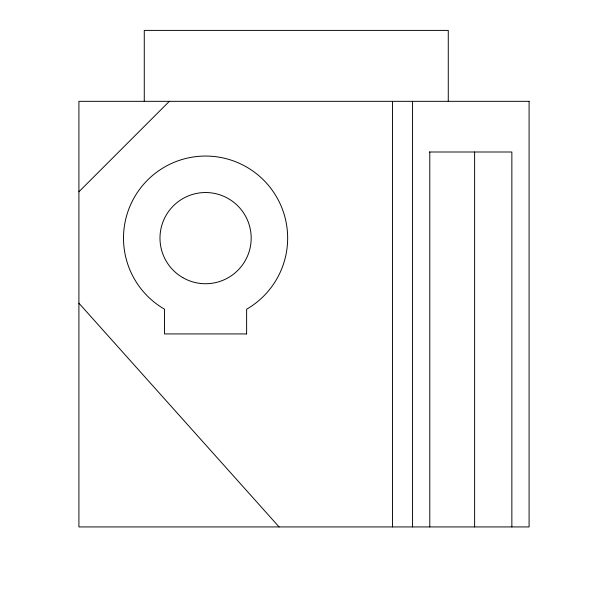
<?xml version="1.0" encoding="UTF-8"?>
<svg xmlns="http://www.w3.org/2000/svg" width="608" height="608" viewBox="0 0 608 608"><rect width="100%" height="100%" fill="white"/><g stroke="black" fill="none" stroke-linecap="round" stroke-linejoin="round"><path stroke-width="0.91" d="M78.911 191.763L169.343 101.331M429.4 152L511.86 152L511.86 526.931M78.911 303.187L279.095 526.931M474.62 152L474.62 526.931M448.271 101.331L448.271 30.4L144.271 30.4L144.271 101.331M429.78 152L429.78 526.931M412.551 101.331L412.551 526.931M392.54 101.331L392.54 526.931M529.089 101.331L78.911 101.331L78.911 526.931L529.089 526.931L529.089 101.331M246.62 333.929L164.54 333.929L164.54 309.214A82.08 82.08 0 0 1 142.705 185.372A82.08 82.08 0 0 1 268.455 185.372A82.08 82.08 0 0 1 246.62 309.214L246.62 333.929M182.78 277.62A45.6 45.6 0 0 0 251.18 238.131A45.6 45.6 0 0 0 182.78 198.641A45.6 45.6 0 0 0 182.78 277.62"/></g></svg>
